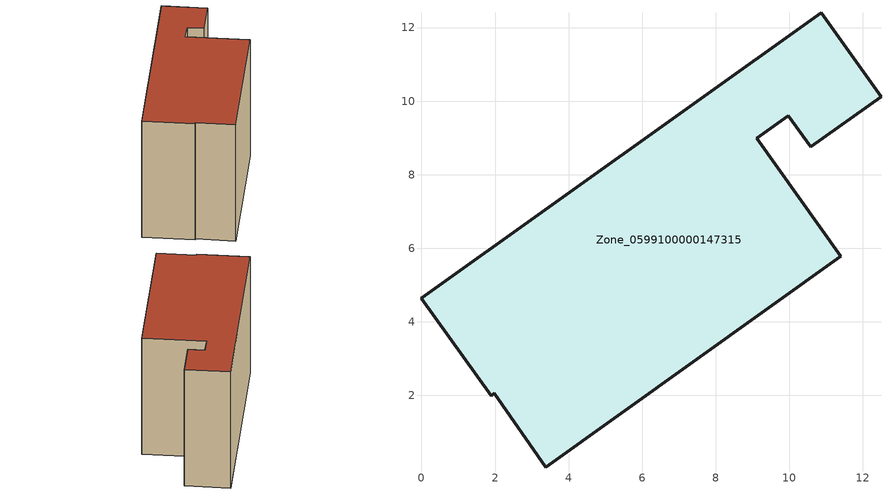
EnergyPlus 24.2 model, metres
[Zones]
Zone_0599100000147315
 floor ground (C_G): 1.89,1.99 0,4.64 10.86,12.4 12.49,10.12 10.58,8.75 9.97,9.6 9.11,8.99 11.4,5.78 3.38,0.04 1.98,2.06 z0
 wall outside (C_F): 9.97,9.6 10.58,8.75 12.49,10.12 10.86,12.4 0,4.64 1.89,1.99 1.98,2.06 3.38,0.04 11.4,5.78 9.11,8.99 9.97,9.6 z0:8.23
 roof outside (C_R): 3.38,0.04 11.4,5.78 9.11,8.99 9.97,9.6 10.58,8.75 12.49,10.12 10.86,12.4 0,4.64 1.89,1.99 1.98,2.06 z8.23
[BUILDING]
Pand.0599100000147315: North Axis=0; Terrain=City; Loads Convergence Tolerance Value=0.04; Temperature Convergence Tolerance Value=0.4; Solar Distribution=FullExterior; Maximum Number of Warmup Days=25; Minimum Number of Warmup Days=1
[Site:Location]
Rotterdam.The.Hague.AP_ZH_NLD Design_Conditions: Latitude=51.96; Longitude=4.45; Time Zone=1; Elevation=-4.5
[SITE:GROUNDTEMPERATURE:BUILDINGSURFACE]
18, 18, 18, 18, 18, 18, 18, 18, 18, 18, 18, 18
[MATERIAL] Thermal Absorptance=0.9; Solar Absorptance=0.7; Visible Absorptance=0.7
Name | Roughness | Thickness | Conductivity | Density | Specific Heat
G.TI.1975-1991 | MediumSmooth | 0.15 | 0.288461 | 540 | 1210
F.TI.1975-1991 | Rough | 0.3 | 0.230769 | 1920 | 840
R.TI.1975-1991 | MediumRough | 0.2 | 0.153846 | 1500 | 1000
[CONSTRUCTION]
C_G: G.TI.1975-1991
C_F: F.TI.1975-1991
C_R: R.TI.1975-1991
[ZONE]
Zone_0599100000147315: Type=1; Multiplier=1; Ceiling Height=Autocalculate; Volume=Autocalculate; Floor Area=autocalculate; Part of Total Floor Area=Yes
[ZONEINFILTRATION:DESIGNFLOWRATE]
Infil_Zone_0599100000147315: Zone or ZoneList or Space or SpaceList=Zone_0599100000147315; Schedule=AlwaysOn; Design Flow Rate Calculation Method=Flow/Area; Flow Rate per Floor Area=0.003; Constant Term Coefficient=1; Temperature Term Coefficient=0; Velocity Term Coefficient=0; Velocity Squared Term Coefficient=0
[HVACTEMPLATE:ZONE:IDEALLOADSAIRSYSTEM]
Zone_0599100000147315: Maximum Heating Supply Air Temperature=50; Minimum Cooling Supply Air Temperature=13; Maximum Heating Supply Air Humidity Ratio=0.0156; Minimum Cooling Supply Air Humidity Ratio=0.0077; Heating Limit=NoLimit; Cooling Limit=NoLimit; Dehumidification Control Type=ConstantSensibleHeatRatio; Cooling Sensible Heat Ratio=0.7; Dehumidification Setpoint=60; Humidification Control Type=None; Humidification Setpoint=30; Outdoor Air Method=None; Outdoor Air Flow Rate per Person=0.00944; Outdoor Air Flow Rate per Zone Floor Area=0; Outdoor Air Flow Rate per Zone=0; Demand Controlled Ventilation Type=None; Outdoor Air Economizer Type=NoEconomizer; Heat Recovery Type=None; Sensible Heat Recovery Effectiveness=0.7; Latent Heat Recovery Effectiveness=0.65
[ZONECONTROL:THERMOSTAT]
ThermostatControl_Zone_0599100000147315: Zone or ZoneList=Zone_0599100000147315; Control Type Schedule=DualSetpointControlType; Control 1=Thermostat_Zone_0599100000147315; Temperature Difference Between Cutout And Setpoint=0
[THERMOSTATSETPOINT:DUALSETPOINT]
Thermostat_Zone_0599100000147315: Heating Setpoint Temperature Schedule=HeatingSetpoint_Zone_0599100000147315; Cooling Setpoint Temperature Schedule=CoolingSetpoint_Zone_0599100000147315
[SCHEDULE:COMPACT]
HeatingSetpoint_Zone_0599100000147315: Through: 12/31, For: AllDays, Until: 24:00, 21
CoolingSetpoint_Zone_0599100000147315: Through: 12/31, For: AllDays, Until: 24:00, 24
DualSetpointControlType: Through: 12/31, For: AllDays, Until: 24:00, 4
AlwaysOn: Through: 12/31, For: AllDays, Until: 24:00, 1
